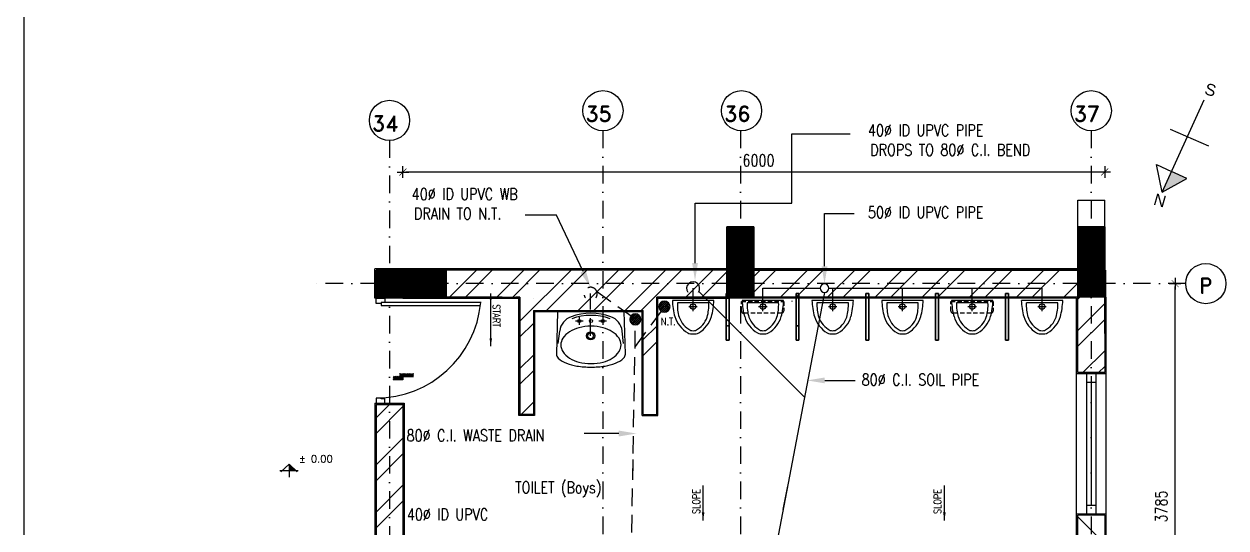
# Model space of a CAD drawing. Extents: x -437689 to -407696, y -55787 to -37037.
# Drawn here: x -437689 to -432551, y -48569 to -46412 of the extents above; entities that cross this region are included whole.
import ezdxf
from ezdxf.enums import TextEntityAlignment as Align

# ---------------------------------------------------------------- set-up
doc = ezdxf.new("R2010")
doc.units = 0
doc.header["$LTSCALE"] = 150
doc.header["$MEASUREMENT"] = 0
for name, pattern in [('DASHDOT', [1, 0.5, -0.25, 0, -0.25]), ('DASHED', [0.75, 0.5, -0.25]), ('HIDDEN', [9.525, 6.35, -3.175]), ('HIDDEN2', [0.1875, 0.125, -0.0625])]:
    doc.linetypes.add(name, pattern=pattern)
doc.layers.get('0').update_dxf_attribs({"linetype": 'CONTINUOUS'})
doc.layers.get('DEFPOINTS').update_dxf_attribs({"linetype": 'CONTINUOUS'})
for name, color, linetype in [('2MM', 1, 'CONTINUOUS'), ('3MM', 3, 'CONTINUOUS'), ('5MM', 6, 'CONTINUOUS'), ('COL', 2, 'CONTINUOUS'), ('DIM', 6, 'CONTINUOUS'), ('DOOR', 31, 'CONTINUOUS'), ('DR', 6, 'CONTINUOUS'), ('DROP', 64, 'CONTINUOUS'), ('GRID', 252, 'DASHDOT'), ('HID', 4, 'HIDDEN'), ('SANITARY', 1, 'CONTINUOUS'), ('STR-QUOTA', 1, 'CONTINUOUS'), ('T-WALL', 7, 'CONTINUOUS'), ('TEXT', 7, 'CONTINUOUS'), ('TXT', 7, 'CONTINUOUS'), ('VENT', 8, 'HIDDEN'), ('WALL', 7, 'CONTINUOUS'), ('WASTE', 3, 'DASHED'), ('WIN-1', 56, 'CONTINUOUS')]:
    doc.layers.add(name, color=color, linetype=linetype)
doc.styles.add('ARIAL', font='ARIAL.TTF')
doc.styles.add('RD', font='ROMAND.shx', dxfattribs={"width": 0.8})
doc.styles.add('ROMAND', font='ROMAND', dxfattribs={"height": 300})
doc.styles.add('T', font='romans.shx', dxfattribs={"height": 450})
doc.styles.add('TESTI', font='ROMAND.SHX')

# ---------------------------------------------------------------- blocks, each defined once
blk = doc.blocks.new('*X0')
at = {"color": 0}
for p, q in [((12734.9, 9916.2), (12714.5, 9936.6)), ((12743.8, 9916.2), (12718.8, 9941.2)), ((12752.6, 9916.2), (12727.6, 9941.2)), ((12761.4, 9916.2), (12736.4, 9941.2)), ((12770.3, 9916.2), (12745.3, 9941.2)), ((12779.1, 9916.2), (12754.1, 9941.2)), ((12788, 9916.2), (12763, 9941.2)), ((12796.8, 9916.2), (12771.8, 9941.2)), ((12805.6, 9916.2), (12780.6, 9941.2)), ((12813.4, 9935), (12788.4, 9960)), ((12813.4, 9926.1), (12788.4, 9951.1)), ((12813.4, 9917.3), (12788.4, 9942.3)), ((12820.5, 9936.7), (12795.5, 9961.7)), ((12829.3, 9936.7), (12804.3, 9961.7)), ((12838.2, 9936.7), (12813.2, 9961.7)), ((12847, 9936.7), (12822, 9961.7)), ((12855.8, 9936.7), (12830.8, 9961.7)), ((12859.3, 9942.1), (12839.7, 9961.7)), ((12859.3, 9951), (12848.5, 9961.7)), ((12859.3, 9959.8), (12857.4, 9961.7)), ((12726.1, 9916.2), (12714.5, 9927.8)), ((12717.3, 9916.2), (12714.5, 9918.9))]:
    blk.add_line(p, q, dxfattribs=at)

msp = doc.modelspace()

# ---------------------------------------------------------------- linework, layer by layer
at = {"color": 0}
for p, q in [((-434975.1, -47621.2), (-434951.3, -47645)), ((-434975.1, -47621.2), (-434951.3, -47645)), ((-434975, -47618.8), (-434953.8, -47597.6)), ((-434975, -47618.8), (-434953.8, -47597.6)), ((-434974.4, -47627), (-434945.6, -47598.2)), ((-434974.4, -47627), (-434945.6, -47598.2)), ((-434973.8, -47613.6), (-434943.7, -47643.7)), ((-434973.8, -47613.6), (-434943.7, -47643.7)), ((-434971.8, -47633.3), (-434939.3, -47600.8)), ((-434971.8, -47633.3), (-434939.3, -47600.8)), ((-434970.9, -47607.7), (-434937.8, -47640.8)), ((-434970.9, -47607.7), (-434937.8, -47640.8)), ((-434967.9, -47638.3), (-434934.4, -47604.7)), ((-434967.9, -47638.3), (-434934.4, -47604.7)), ((-434966.7, -47603.1), (-434933.2, -47636.6)), ((-434966.7, -47603.1), (-434933.2, -47636.6)), ((-434962.9, -47642), (-434930.6, -47609.7)), ((-434962.9, -47642), (-434930.6, -47609.7)), ((-434961.3, -47599.7), (-434929.8, -47631.2)), ((-434961.3, -47599.7), (-434929.8, -47631.2)), ((-434956.5, -47644.5), (-434928.2, -47616.2)), ((-434956.5, -47644.5), (-434928.2, -47616.2)), ((-434954.4, -47597.7), (-434927.8, -47624.3)), ((-434954.4, -47597.7), (-434927.8, -47624.3)), ((-434947.9, -47644.8), (-434927.8, -47624.7)), ((-434947.9, -47644.8), (-434927.8, -47624.7)), ((-434944.8, -47598.4), (-434928.5, -47614.7)), ((-434944.8, -47598.4), (-434928.5, -47614.7)), ((-435099.7, -47675.7), (-435075.9, -47699.5)), ((-435099.6, -47673.3), (-435078.5, -47652.2)), ((-435099, -47681.6), (-435070.2, -47652.8)), ((-435098.5, -47668.1), (-435068.3, -47698.3)), ((-435096.4, -47687.8), (-435063.9, -47655.3)), ((-435095.5, -47662.3), (-435062.4, -47695.3)), ((-435092.6, -47692.8), (-435059, -47659.2)), ((-435091.3, -47657.6), (-435057.8, -47691.1)), ((-435087.5, -47696.6), (-435055.2, -47664.3)), ((-435085.9, -47654.2), (-435054.4, -47685.7)), ((-435081.1, -47699), (-435052.8, -47670.7)), ((-435079, -47652.2), (-435052.4, -47678.8)), ((-435072.5, -47699.3), (-435052.5, -47679.2)), ((-435069.4, -47653), (-435053.1, -47669.3)), ((-434971.8, -47633.3), (-434963.4, -47641.7)), ((-434971.8, -47633.3), (-434963.4, -47641.7)), ((-435096.4, -47687.8), (-435088, -47696.3))]:
    msp.add_line(p, q, dxfattribs=at)
at = {"color": 8}
for p, q in [((-434740.3, -47595.1), (-434917.4, -47595.1)), ((-434761.7, -47605.1), (-434896, -47605.1)), ((-434847.3, -47620.8), (-434810.9, -47620.8)), ((-434830.1, -47598.7), (-434830.1, -47640.2)), ((-434442, -47595.1), (-434619.1, -47595.1)), ((-434463.4, -47605.1), (-434597.7, -47605.1)), ((-434549, -47620.8), (-434512.6, -47620.8)), ((-434531.8, -47598.7), (-434531.8, -47640.2)), ((-434143.6, -47595.1), (-434320.7, -47595.1)), ((-434165, -47605.1), (-434299.3, -47605.1)), ((-434250.7, -47620.8), (-434214.3, -47620.8)), ((-434233.4, -47598.7), (-434233.4, -47640.2)), ((-433845.3, -47595.1), (-434022.4, -47595.1)), ((-433866.7, -47605.1), (-434001, -47605.1)), ((-433952.3, -47620.8), (-433915.9, -47620.8)), ((-433935.1, -47598.7), (-433935.1, -47640.2)), ((-433547, -47595.1), (-433724.1, -47595.1)), ((-433568.4, -47605.1), (-433702.7, -47605.1)), ((-433654, -47620.8), (-433617.6, -47620.8)), ((-433636.8, -47598.7), (-433636.8, -47640.2)), ((-433248.6, -47595.1), (-433425.7, -47595.1)), ((-433270, -47605.1), (-433404.3, -47605.1)), ((-433355.7, -47620.8), (-433319.3, -47620.8)), ((-433338.4, -47598.7), (-433338.4, -47640.2)), ((-435408, -47642.6), (-435413, -47824.1)), ((-435123, -47642.6), (-435408, -47642.6)), ((-435315.5, -47665.9), (-435315.5, -47699.3)), ((-435215.5, -47665.9), (-435215.5, -47699.3)), ((-435118, -47824.1), (-435123, -47642.6)), ((-435405.3, -47779.6), (-435398.9, -47725.6)), ((-435332.2, -47682.6), (-435298.9, -47682.6)), ((-435232.2, -47682.6), (-435198.9, -47682.6)), ((-435125.8, -47779.6), (-435132.2, -47725.6))]:
    msp.add_line(p, q, dxfattribs=at)
at = {"color": 8, "linetype": 'HIDDEN2'}
for p, q in [((-434622.2, -47639.4), (-434622.2, -47598.7)), ((-434622.2, -47598.7), (-434441.3, -47598.7)), ((-434441.3, -47598.7), (-434441.3, -47639.4)), ((-433727.1, -47639.4), (-433727.1, -47598.7)), ((-433727.1, -47598.7), (-433546.2, -47598.7)), ((-433546.2, -47598.7), (-433546.2, -47639.4)), ((-434451.4, -47649.5), (-434612.1, -47649.5)), ((-433556.3, -47649.5), (-433717, -47649.5))]:
    msp.add_line(p, q, dxfattribs=at)
at = {"color": 8}
for centre, radius in [((-434828.9, -47621), 11.5), ((-434530.5, -47621), 11.5), ((-434232.2, -47621), 11.5), ((-433933.9, -47621), 11.5), ((-433635.5, -47621), 11.5), ((-433337.2, -47621), 11.5), ((-435315.5, -47682.6), 6.77), ((-435265.5, -47682.6), 6.77), ((-435215.5, -47682.6), 6.77), ((-435267.1, -47746.3), 17.5), ((-435267.1, -47746.3), 12.3)]:
    msp.add_circle(centre, radius, dxfattribs=at)
for centre, radius, start, end in [((-434267.1, -47542), 18.5, 90, 270), ((-434267.1, -47542), 18.5, 270, 90), ((-434951.4, -47621.3), 23.8, 90, 270), ((-434951.4, -47621.3), 23.8, 90, 270), ((-434951.4, -47621.3), 23.8, 270, 90), ((-434951.4, -47621.3), 23.8, 270, 90), ((-435076, -47675.8), 23.8, 90, 270), ((-435076, -47675.8), 23.8, 270, 90)]:
    msp.add_arc(centre, radius, start, end)
for centre, radius, start, end in [((-434593.7, -47582.2), 324, 182.29, 194.6621), ((-434707.9, -47614.2), 188.3, 177.2241, 196.0171), ((-434949.8, -47614.2), 188.3, 343.9829, 2.7759), ((-435064, -47582.2), 324, 345.3379, 357.71), ((-434295.4, -47582.2), 324, 182.29, 194.6621), ((-434409.6, -47614.2), 188.3, 177.2241, 196.0171), ((-434651.4, -47614.2), 188.3, 343.9829, 2.7759), ((-434765.7, -47582.2), 324, 345.3379, 357.71), ((-433997, -47582.2), 324, 182.29, 194.6621), ((-434111.3, -47614.2), 188.3, 177.2241, 196.0171), ((-434353.1, -47614.2), 188.3, 343.9829, 2.7759), ((-434467.3, -47582.2), 324, 345.3379, 357.71), ((-433698.7, -47582.2), 324, 182.29, 194.6621), ((-433812.9, -47614.2), 188.3, 177.2241, 196.0171), ((-434054.8, -47614.2), 188.3, 343.9829, 2.7759), ((-434169, -47582.2), 324, 345.3379, 357.71), ((-433400.4, -47582.2), 324, 182.29, 194.6621), ((-433514.6, -47614.2), 188.3, 177.2241, 196.0171), ((-433756.4, -47614.2), 188.3, 343.9829, 2.7759), ((-433870.7, -47582.2), 324, 345.3379, 357.71), ((-433102, -47582.2), 324, 182.29, 194.6621), ((-433216.3, -47614.2), 188.3, 177.2241, 196.0171), ((-433458.1, -47614.2), 188.3, 343.9829, 2.7759), ((-433572.3, -47582.2), 324, 345.3379, 357.71), ((-435325.4, -47734.2), 74, 109.7205, 173.2872), ((-435265.5, -47901.2), 251.4, 70.2795, 109.7205), ((-435265.5, -47901.2), 242.5, 70.2795, 109.7205), ((-435205.7, -47734.2), 74, 6.7128, 70.2795), ((-434795.9, -47632.8), 115, 195.8507, 240.7224), ((-434795.1, -47635), 98.4, 198.4711, 243.4319), ((-434862.1, -47635), 98.4, 296.5681, 341.5289), ((-434861.2, -47632.8), 115, 299.2776, 344.1493), ((-434497.6, -47632.8), 115, 195.8507, 240.7224), ((-434496.7, -47635), 98.4, 198.4711, 243.4319), ((-434563.8, -47635), 98.4, 296.5681, 341.5289), ((-434562.9, -47632.8), 115, 299.2776, 344.1493), ((-434199.2, -47632.8), 115, 195.8507, 240.7224), ((-434198.4, -47635), 98.4, 198.4711, 243.4319), ((-434265.4, -47635), 98.4, 296.5681, 341.5289), ((-434264.6, -47632.8), 115, 299.2776, 344.1493), ((-433900.9, -47632.8), 115, 195.8507, 240.7224), ((-433900.1, -47635), 98.4, 198.4711, 243.4319), ((-433967.1, -47635), 98.4, 296.5681, 341.5289), ((-433966.2, -47632.8), 115, 299.2776, 344.1493), ((-433602.6, -47632.8), 115, 195.8507, 240.7224), ((-433601.7, -47635), 98.4, 198.4711, 243.4319), ((-433668.8, -47635), 98.4, 296.5681, 341.5289), ((-433667.9, -47632.8), 115, 299.2776, 344.1493), ((-433304.2, -47632.8), 115, 195.8507, 240.7224), ((-433303.4, -47635), 98.4, 198.4711, 243.4319), ((-433370.4, -47635), 98.4, 296.5681, 341.5289), ((-433369.6, -47632.8), 115, 299.2776, 344.1493), ((-435306.1, -47809.8), 95.7, 121.8551, 146.3116), ((-435281.6, -47849.2), 142.1, 104.4333, 121.8551), ((-435265.5, -47911.6), 206.5, 90, 104.4333), ((-435265.5, -47911.6), 206.5, 75.5667, 90), ((-435249.5, -47849.2), 142.1, 58.1449, 75.5667), ((-435225, -47809.8), 95.7, 33.6884, 58.1449), ((-434831.3, -47695.3), 43.2, 241.1669, 273.7628), ((-434825.3, -47672.4), 52.4, 254.7817, 266.4121), ((-434831.9, -47672.4), 52.4, 273.5879, 285.2183), ((-434825.8, -47695.3), 43.2, 266.2372, 298.8331), ((-434533, -47695.3), 43.2, 241.1669, 273.7628), ((-434527, -47672.4), 52.4, 254.7817, 266.4121), ((-434527.5, -47695.3), 43.2, 266.2372, 298.8331), ((-434533.5, -47672.4), 52.4, 273.5879, 285.2183), ((-434234.7, -47695.3), 43.2, 241.1669, 273.7628), ((-434228.6, -47672.4), 52.4, 254.7817, 266.4121), ((-434229.1, -47695.3), 43.2, 266.2372, 298.8331), ((-434235.2, -47672.4), 52.4, 273.5879, 285.2183), ((-433936.3, -47695.3), 43.2, 241.1669, 273.7628), ((-433930.3, -47672.4), 52.4, 254.7817, 266.4121), ((-433936.9, -47672.4), 52.4, 273.5879, 285.2183), ((-433930.8, -47695.3), 43.2, 266.2372, 298.8331), ((-433638, -47695.3), 43.2, 241.1669, 273.7628), ((-433632, -47672.4), 52.4, 254.7817, 266.4121), ((-433632.5, -47695.3), 43.2, 266.2372, 298.8331), ((-433638.5, -47672.4), 52.4, 273.5879, 285.2183), ((-433339.7, -47695.3), 43.2, 241.1669, 273.7628), ((-433333.6, -47672.4), 52.4, 254.7817, 266.4121), ((-433334.1, -47695.3), 43.2, 266.2372, 298.8331), ((-433340.2, -47672.4), 52.4, 273.5879, 285.2183), ((-435343.2, -47785.1), 51.1, 146.3116, 180), ((-435187.9, -47785.1), 51.1, 0, 33.6884), ((-435388.9, -47824.1), 24.1, 176.8439, 180), ((-435388.9, -47824.1), 24.1, 180, 227.4898), ((-435343.2, -47785.1), 51.1, 180, 213.6884), ((-435306.1, -47760.4), 95.7, 213.6884, 238.1449), ((-435225, -47760.4), 95.7, 301.8551, 326.3116), ((-435187.9, -47785.1), 51.1, 326.3116, 360), ((-435142.2, -47824.1), 24.1, 312.5102, 360), ((-435142.2, -47824.1), 24.1, 0, 3.1561), ((-435330.7, -47760.6), 110.3, 227.4898, 249.2086), ((-435291.5, -47657.3), 220.8, 249.2086, 261.0621), ((-435281.6, -47721), 142.1, 238.1449, 255.5667), ((-435265.5, -47492.4), 387.7, 261.0621, 270), ((-435265.5, -47658.6), 206.5, 255.5667, 270), ((-435265.5, -47658.6), 206.5, 270, 284.4333), ((-435265.5, -47492.4), 387.7, 270, 278.9379), ((-435249.5, -47721), 142.1, 284.4333, 301.8551), ((-435239.6, -47657.3), 220.8, 278.9379, 290.7914), ((-435200.4, -47760.6), 110.3, 290.7914, 312.5102)]:
    msp.add_arc(centre, radius, start, end, dxfattribs=at)
at = {"color": 8, "linetype": 'HIDDEN2'}
for centre, start, end in [((-434612.1, -47639.4), 180, 270), ((-434451.4, -47639.4), 270, 360), ((-433717, -47639.4), 180, 270), ((-433556.3, -47639.4), 270, 360)]:
    msp.add_arc(centre, 10.1, start, end, dxfattribs=at)
at = {"layer": '2MM'}
for p, q in [((-436094.3, -47045.1), (-436044.3, -47045.1)), ((-436069.3, -47070.1), (-436069.3, -47020.1)), ((-433044.3, -47045.1), (-433094.3, -47045.1)), ((-433069.3, -47020.1), (-433069.3, -47070.1)), ((-432793.3, -47522.8), (-432743.3, -47522.8)), ((-432768.3, -47497.8), (-432768.3, -47547.8))]:
    msp.add_line(p, q, dxfattribs=at)
at = {"layer": '3MM', "color": 7}
for p, q in [((-436556.2, -48294.9), (-436591.5, -48328.1)), ((-436556.2, -48294.9), (-436520.9, -48328.1)), ((-436556.2, -48294.9), (-436556.2, -48351.2)), ((-436595.3, -48322.5), (-436517, -48322.5))]:
    msp.add_line(p, q, dxfattribs=at)
msp.add_solid([(-436556.2, -48294.9), (-436556.2, -48322.5), (-436526.7, -48322.5)], dxfattribs=at)
at = {"layer": '5MM'}
msp.add_lwpolyline([(-436024.9, -47922.2), (-436069.3, -47922.2), (-436069.3, -47934.5), (-436111.8, -47934.5)], dxfattribs=at)
at = {"layer": 'COL', "color": 7}
for p, q in [((-432824.1, -47131.8), (-432644.6, -46736.1)), ((-432789.2, -46861.1), (-432626, -46932.4)), ((-432824.1, -47131.8), (-432848.6, -47013.3)), ((-432848.6, -47013.3), (-432783.7, -47042.7)), ((-432718.8, -47072.2), (-432783.7, -47042.7)), ((-432824.1, -47131.8), (-432718.8, -47072.2))]:
    msp.add_line(p, q, dxfattribs=at)
at = {"layer": 'COL'}
for p, q in [((-434569.3, -47280.1), (-434684.3, -47280.1)), ((-434569.3, -47280.1), (-434684.3, -47280.1)), ((-433069.3, -47280.1), (-433184.3, -47280.1)), ((-433069.3, -47280.1), (-433184.3, -47280.1)), ((-435884.3, -47465.1), (-435884.3, -47580.1)), ((-435884.3, -47465.1), (-435884.3, -47580.1))]:
    msp.add_line(p, q, dxfattribs=at)
at = {"layer": 'COL', "const_width": 115}
for points in [[(-434626.8, -47280.1), (-434626.8, -47580.1)], [(-433126.8, -47280.1), (-433126.8, -47580.1)], [(-435884.3, -47522.6), (-436184.3, -47522.6)]]:
    msp.add_lwpolyline(points, dxfattribs=at)
at = {"layer": 'COL'}
for points in [[(-434569.3, -47280.1), (-434569.3, -47580.1), (-434569.3, -47580.1), (-434684.3, -47580.1), (-434684.3, -47280.1)], [(-433069.3, -47280.1), (-433069.3, -47580.1), (-433069.3, -47580.1), (-433184.3, -47580.1), (-433184.3, -47280.1)], [(-435884.3, -47465.1), (-436184.3, -47465.1), (-436184.3, -47465.1), (-436184.3, -47580.1), (-435884.3, -47580.1)]]:
    msp.add_lwpolyline(points, close=True, dxfattribs=at)
at = {"layer": 'COL', "color": 7}
for points in [[(-432718.8, -47072.2), (-432824.1, -47131.8), (-432824.1, -47131.8), (-432783.7, -47042.7)], [(-432824.1, -47131.8), (-432783.7, -47042.7), (-432755.3, -47092.8), (-432771.5, -47102)], [(-432771.5, -47102), (-432718.8, -47072.2), (-432783.7, -47042.7), (-432751.3, -47057.4)], [(-432755.3, -47092.8), (-432771.5, -47102), (-432771.5, -47102), (-432718.8, -47072.2)]]:
    msp.add_solid(points, dxfattribs=at)
at = {"layer": 'DEFPOINTS', "color": 8}
for p, q in [((-435408, -47642.6), (-435413, -47824.1)), ((-435123, -47642.6), (-435408, -47642.6)), ((-435118, -47824.1), (-435123, -47642.6))]:
    msp.add_line(p, q, dxfattribs=at)
for centre, radius, start, end in [((-435388.9, -47824.1), 24.1, 180, 227.4898), ((-435142.2, -47824.1), 24.1, 312.5102, 360), ((-435142.2, -47824.1), 24.1, 0, 3.1561), ((-435330.7, -47760.6), 110.3, 227.4898, 249.2086), ((-435291.5, -47657.3), 220.8, 249.2086, 261.0621), ((-435265.5, -47492.4), 387.7, 261.0621, 270), ((-435265.5, -47492.4), 387.7, 270, 278.9379), ((-435239.6, -47657.3), 220.8, 278.9379, 290.7914), ((-435200.4, -47760.6), 110.3, 290.7914, 312.5102)]:
    msp.add_arc(centre, radius, start, end, dxfattribs=at)
at = {"layer": 'DIM', "color": 1}
msp.add_line((-435693.8, -47790.3), (-435693.8, -47565.7), dxfattribs=at)
at = {"layer": 'DIM', "color": 1, "ltscale": 900}
msp.add_line((-432768.3, -49402.8), (-432768.3, -47535.3), dxfattribs=at)
at = {"layer": 'DIM', "color": 7, "const_width": 2.5}
for points in [[(-436054.3, -47030.1), (-436084.3, -47060.1)], [(-433084.3, -47060.1), (-433054.3, -47030.1)], [(-432753.3, -47537.8), (-432783.3, -47507.8)]]:
    msp.add_lwpolyline(points, dxfattribs=at)
at = {"layer": 'DIM', "color": 1}
for start, end in [(0, 180), (180, 360)]:
    msp.add_arc((-435693.8, -47585.1), 3.75, start, end, dxfattribs=at)
at = {"layer": 'DOOR', "color": 8}
for p, q in [((-436184.3, -47585.1), (-436146.8, -47585.1)), ((-436184.3, -47607.6), (-436184.3, -47585.1)), ((-436161.8, -47607.6), (-436184.3, -47607.6)), ((-436161.8, -47603.9), (-436161.8, -47607.6)), ((-436146.8, -47603.9), (-436161.8, -47603.9)), ((-436161.8, -47603.9), (-436161.8, -47617)), ((-435735.3, -47603.9), (-436161.8, -47603.9)), ((-436161.8, -47617), (-435738.8, -47617)), ((-436146.8, -47585.1), (-436146.8, -47603.9)), ((-436161.8, -48012.6), (-436184.3, -48012.6)), ((-436184.3, -48012.6), (-436184.3, -48035.1)), ((-436184.3, -48035.1), (-436146.8, -48035.1)), ((-436161.8, -48016.4), (-436161.8, -48012.6)), ((-436146.8, -48016.4), (-436161.8, -48016.4)), ((-436146.8, -48035.1), (-436146.8, -48016.4))]:
    msp.add_line(p, q, dxfattribs=at)
msp.add_arc((-436184.7, -47563), 449.6, 270.0549, 354.7841, dxfattribs=at)
at = {"layer": 'DR', "linetype": 'CONTINUOUS', "ltscale": 900}
for p, q in [((-434828.9, -47621), (-434828.9, -47542.8)), ((-434352.6, -48008.3), (-434804.3, -47556.5)), ((-434266.9, -47560.5), (-434633.5, -49476.6)), ((-434530.5, -47542.8), (-434282.5, -47542.8)), ((-434530.5, -47621), (-434530.5, -47542.8)), ((-434251.6, -47542.8), (-433337.2, -47542.8)), ((-434232.2, -47621), (-434232.2, -47542.8)), ((-433933.9, -47621), (-433933.9, -47542.8)), ((-433635.5, -47621), (-433635.5, -47542.8)), ((-433337.2, -47621), (-433337.2, -47542.8)), ((-434588.5, -47773.2), (-434516.3, -47845.1)), ((-434425, -48389.2), (-434444.6, -48489.2))]:
    msp.add_line(p, q, dxfattribs=at)
for points in [[(-434820.6, -47434.6), (-434820.6, -47178.3), (-434406.2, -47178.3), (-434406.2, -46881.1), (-434157.5, -46881.1)], [(-435299.2, -47470.6), (-435413, -47230.2), (-435547, -47230.2)], [(-434267.1, -47448.4), (-434267.1, -47222.4), (-434140.3, -47222.4)], [(-434266.3, -47937), (-434136.1, -47937)], [(-435146.5, -48164.4), (-435294.9, -48164.4)]]:
    msp.add_lwpolyline(points, dxfattribs=at)
msp.add_arc((-434828.9, -47542.8), 28.1, 323.1301, 216.8699, dxfattribs=at)
for points in [[(-435287.9, -47465.2), (-435267.1, -47538.4), (-435310.5, -47475.9)], [(-434808.1, -47434.6), (-434820.6, -47509.6), (-434833.1, -47434.6)], [(-434254.6, -47448.4), (-434267.1, -47523.4), (-434279.6, -47448.4)], [(-434266.3, -47949.5), (-434341.3, -47937), (-434266.3, -47924.5)], [(-435146.5, -48151.9), (-435071.5, -48164.4), (-435146.5, -48176.9)]]:
    msp.add_solid(points, dxfattribs=at)
at = {"layer": 'GRID'}
for p, q in [((-436126.8, -46910.1), (-436126.8, -52414.4)), ((-435214.3, -46868.7), (-435214.3, -52414.4)), ((-434626.8, -46868.7), (-434626.8, -52414.4)), ((-433126.8, -46868.7), (-433126.8, -52414.4)), ((-432723, -47522.8), (-436475.3, -47522.8))]:
    msp.add_line(p, q, dxfattribs=at)
at = {"layer": 'SANITARY'}
for p, q in [((-434687.2, -47765.1), (-434687.2, -47565.1)), ((-434687.2, -47565.1), (-434674.7, -47565.1)), ((-434674.7, -47565.1), (-434687.2, -47565.1)), ((-434687.2, -47565.1), (-434687.2, -47765.1)), ((-434674.7, -47565.1), (-434687.2, -47565.1)), ((-434687.2, -47565.1), (-434687.2, -47765.1)), ((-434674.7, -47565.1), (-434674.7, -47765.1)), ((-434674.7, -47765.1), (-434674.7, -47565.1)), ((-434674.7, -47765.1), (-434674.7, -47565.1)), ((-434376.3, -47565.1), (-434388.8, -47565.1)), ((-434388.8, -47565.1), (-434388.8, -47765.1)), ((-434388.8, -47765.1), (-434388.8, -47565.1)), ((-434388.8, -47565.1), (-434376.3, -47565.1)), ((-434376.3, -47765.1), (-434376.3, -47565.1)), ((-434376.3, -47565.1), (-434376.3, -47765.1)), ((-434078, -47565.1), (-434090.5, -47565.1)), ((-434090.5, -47565.1), (-434090.5, -47765.1)), ((-434090.5, -47765.1), (-434090.5, -47565.1)), ((-434090.5, -47565.1), (-434078, -47565.1)), ((-434078, -47765.1), (-434078, -47565.1)), ((-434078, -47565.1), (-434078, -47765.1)), ((-433779.7, -47565.1), (-433792.2, -47565.1)), ((-433792.2, -47565.1), (-433792.2, -47765.1)), ((-433792.2, -47765.1), (-433792.2, -47565.1)), ((-433792.2, -47565.1), (-433779.7, -47565.1)), ((-433779.7, -47765.1), (-433779.7, -47565.1)), ((-433779.7, -47565.1), (-433779.7, -47765.1)), ((-433481.3, -47565.1), (-433493.8, -47565.1)), ((-433493.8, -47565.1), (-433493.8, -47765.1)), ((-433493.8, -47765.1), (-433493.8, -47565.1)), ((-433493.8, -47565.1), (-433481.3, -47565.1)), ((-433481.3, -47765.1), (-433481.3, -47565.1)), ((-433481.3, -47565.1), (-433481.3, -47765.1)), ((-434674.7, -47765.1), (-434687.2, -47765.1)), ((-434687.2, -47765.1), (-434674.7, -47765.1)), ((-434687.2, -47765.1), (-434674.7, -47765.1)), ((-434388.8, -47765.1), (-434376.3, -47765.1)), ((-434376.3, -47765.1), (-434388.8, -47765.1)), ((-434090.5, -47765.1), (-434078, -47765.1)), ((-434078, -47765.1), (-434090.5, -47765.1)), ((-433792.2, -47765.1), (-433779.7, -47765.1)), ((-433779.7, -47765.1), (-433792.2, -47765.1)), ((-433493.8, -47765.1), (-433481.3, -47765.1)), ((-433481.3, -47765.1), (-433493.8, -47765.1))]:
    msp.add_line(p, q, dxfattribs=at)
at = {"layer": 'STR-QUOTA', "color": 1, "ltscale": 900}
msp.add_line((-433081.8, -47045.1), (-436056.8, -47045.1), dxfattribs=at)
at = {"layer": 'T-WALL', "linetype": 'CONTINUOUS', "ltscale": 900}
for p, q in [((-433184.3, -47280.1), (-433184.3, -47165.1)), ((-433184.3, -47165.1), (-433069.3, -47165.1)), ((-433069.3, -47280.1), (-433069.3, -47165.1)), ((-433184.3, -47280.1), (-433069.3, -47280.1))]:
    msp.add_line(p, q, dxfattribs=at)
at = {"layer": 'TEXT', "linetype": 'CONTINUOUS'}
for centre in [(-435214.3, -46782.7), (-434621.8, -46782.7), (-433126.8, -46782.7), (-436126.8, -46824.1), (-432637, -47522.8)]:
    msp.add_circle(centre, 86, dxfattribs=at)
at = {"layer": 'VENT'}
for p, q in [((-433146.8, -47945.1), (-433106.8, -47945.1)), ((-433126.8, -47945.1), (-433126.8, -48471.4))]:
    msp.add_line(p, q, dxfattribs=at)
at = {"layer": 'WALL', "color": 7, "linetype": 'CONTINUOUS', "ltscale": 900}
msp.add_line((-437689.1, -55786.7), (-437689.1, -37036.7), dxfattribs=at)
at = {"layer": 'WALL', "color": 9}
for p, q in [((-433069.3, -47460.1), (-436189.3, -47460.1)), ((-435574.3, -47585.1), (-436189.3, -47585.1)), ((-434979.3, -48087.3), (-434979.3, -47585.1)), ((-433189.3, -47585.1), (-434979.3, -47585.1)), ((-433189.3, -48620.1), (-433189.3, -47585.1)), ((-435046.8, -48087.3), (-435046.8, -47642.6)), ((-433064.3, -47908.9), (-433064.3, -50983.9))]:
    msp.add_line(p, q, dxfattribs=at)
at = {"layer": 'WALL', "color": 9, "linetype": 'CONTINUOUS', "ltscale": 900}
for p, q in [((-436189.3, -47585.1), (-436189.3, -47460.1)), ((-436189.3, -48035.1), (-436064.3, -48035.1)), ((-436189.3, -48040.1), (-436189.3, -49477.6)), ((-436064.3, -48035.1), (-436064.3, -48960.1)), ((-433064.3, -48508.9), (-433189.3, -48508.9))]:
    msp.add_line(p, q, dxfattribs=at)
at = {"layer": 'WALL', "linetype": 'CONTINUOUS'}
for p, q in [((-436074.3, -47460.1), (-436189.2, -47460.1)), ((-436184.3, -47465.1), (-436184.3, -47580.5)), ((-436074.3, -47465.1), (-436184.3, -47465.1)), ((-434684.3, -47465.1), (-436069.3, -47465.1)), ((-434569.3, -47465.1), (-433184.3, -47465.1)), ((-436069.3, -47580.1), (-435569.3, -47580.1)), ((-435569.3, -48082.3), (-435569.3, -47580.1)), ((-434984.3, -47580.1), (-434684.3, -47580.1)), ((-434979.3, -47585.1), (-434679.3, -47585.1)), ((-433069.3, -47580.1), (-433069.3, -47903.9)), ((-435511.6, -47637.6), (-435511.8, -48082.3)), ((-435511.6, -47637.6), (-435041.8, -47637.6)), ((-433069.3, -47903.9), (-433184.3, -47903.9)), ((-435511.8, -48082.3), (-435569.3, -48082.3)), ((-433146.8, -48471.4), (-433106.8, -48471.4))]:
    msp.add_line(p, q, dxfattribs=at)
at = {"layer": 'WALL', "linetype": 'CONTINUOUS', "ltscale": 900}
for p, q in [((-436184.3, -47580.1), (-436184.3, -47465.1)), ((-436189.3, -48035.1), (-436189.3, -48170)), ((-436184.3, -48040.1), (-436184.3, -49472.6)), ((-436184.3, -48040.1), (-436069.3, -48040.1)), ((-436069.3, -48035.1), (-436069.3, -49022.8)), ((-436069.3, -48040.1), (-436069.3, -48170)), ((-433069.3, -48513.9), (-433184.3, -48513.9))]:
    msp.add_line(p, q, dxfattribs=at)
at = {"layer": 'WALL'}
for p, q in [((-433069.3, -47465.1), (-436069.3, -47465.1)), ((-433069.3, -47736.4), (-433069.3, -47465.1)), ((-433064.3, -47736.4), (-433064.3, -47465.1)), ((-435644.8, -47580.1), (-436184.3, -47580.1)), ((-435644.8, -47580.1), (-436184.3, -47580.1)), ((-435569.3, -47580.1), (-435587.3, -47580.1)), ((-435569.3, -47580.1), (-435569.3, -48082.3)), ((-435511.6, -47585.1), (-435511.6, -47585.1)), ((-434984.3, -48082.3), (-434984.3, -47580.1)), ((-433184.3, -47580.1), (-434984.3, -47580.1)), ((-433184.3, -47903.9), (-433184.3, -47580.1)), ((-435041.8, -48082.3), (-435041.8, -47637.6)), ((-435569.3, -48082.3), (-435511.8, -48082.3)), ((-435046.8, -48087.3), (-434979.3, -48087.3)), ((-435041.8, -48082.3), (-434984.3, -48082.3)), ((-433184.3, -48625.1), (-433184.3, -48513.9)), ((-433069.3, -48513.9), (-433069.3, -50983.9))]:
    msp.add_line(p, q, dxfattribs=at)
at = {"layer": 'WALL', "color": 9, "linetype": 'DASHDOT', "ltscale": 900}
for p, q in [((-435869.6, -47580.1), (-435754.6, -47465.1)), ((-435802.2, -47580.1), (-435687.2, -47465.1)), ((-435667.5, -47580.1), (-435552.5, -47465.1)), ((-435600.2, -47580.1), (-435485.2, -47465.1)), ((-435569.3, -47683.9), (-435350.5, -47465.1)), ((-435455.6, -47637.6), (-435283.1, -47465.1)), ((-435320.9, -47637.6), (-435148.4, -47465.1)), ((-435253.6, -47637.6), (-435081.1, -47465.1)), ((-435118.9, -47637.6), (-434946.4, -47465.1)), ((-435051.5, -47637.6), (-434879, -47465.1)), ((-434856.6, -47577.4), (-434744.3, -47465.1)), ((-434789.3, -47577.5), (-434677, -47465.1)), ((-434654.8, -47577.7), (-434542.3, -47465.1)), ((-434587.6, -47577.8), (-434474.9, -47465.1)), ((-434453.1, -47578), (-434340.2, -47465.1)), ((-434385.9, -47578.1), (-434272.9, -47465.1)), ((-434251.4, -47578.4), (-434138.1, -47465.1)), ((-434184.2, -47578.5), (-434070.8, -47465.1)), ((-434049.7, -47578.7), (-433936.1, -47465.1)), ((-433982.4, -47578.8), (-433868.7, -47465.1)), ((-433847.9, -47579), (-433734, -47465.1)), ((-433780.7, -47579.1), (-433666.7, -47465.1)), ((-433646.2, -47579.4), (-433532, -47465.1)), ((-433579, -47579.5), (-433464.6, -47465.1)), ((-433444.5, -47579.7), (-433329.9, -47465.1)), ((-433377.3, -47579.8), (-433262.6, -47465.1)), ((-433242.8, -47580), (-433127.9, -47465.1)), ((-433184.3, -47588.9), (-433069.3, -47473.9)), ((-436069.3, -47585.1), (-435574.3, -47585.1)), ((-433184.3, -47723.6), (-433069.3, -47608.6)), ((-433184.3, -47790.9), (-433069.3, -47675.9)), ((-435569.3, -47751.2), (-435511.8, -47693.7)), ((-435041.8, -47762.6), (-434984.3, -47705.1)), ((-435041.8, -47829.9), (-434984.3, -47772.4)), ((-435569.3, -47885.9), (-435511.8, -47828.4)), ((-433162.5, -47903.9), (-433069.3, -47810.6)), ((-433095.2, -47903.9), (-433069.3, -47878)), ((-435569.3, -47953.3), (-435511.8, -47895.8)), ((-436184.3, -48096.8), (-436127.5, -48040.1)), ((-435568.5, -48087.2), (-435511.8, -48030.5)), ((-436184.3, -48164.2), (-436069.3, -48049.2)), ((-436184.3, -48298.9), (-436069.3, -48183.9)), ((-436184.3, -48366.2), (-436069.3, -48251.2)), ((-436184.3, -48500.9), (-436069.3, -48385.9)), ((-436184.3, -48568.3), (-436069.3, -48453.3)), ((-433184.3, -48521.4), (-433069.3, -48636.4))]:
    msp.add_line(p, q, dxfattribs=at)
at = {"layer": 'WALL', "color": 9, "linetype": 'CONTINUOUS'}
for p, q in [((-435574.3, -48087.3), (-435574.3, -47585.1)), ((-433064.3, -47580.1), (-433064.3, -47908.9)), ((-435506.6, -47642.5), (-435506.8, -48087.3)), ((-435506.7, -47642.6), (-435046.8, -47642.6)), ((-433064.3, -47908.9), (-433189.3, -47908.9)), ((-435506.8, -48087.3), (-435574.3, -48087.3))]:
    msp.add_line(p, q, dxfattribs=at)
at = {"layer": 'WALL', "linetype": 'DASHDOT', "ltscale": 900}
for p, q in [((-434406.8, -47596.3), (-434406.8, -47598.7)), ((-436184.3, -48860.1), (-436184.3, -48040.1)), ((-436184.3, -48040.1), (-436069.3, -48040.1)), ((-436069.3, -48040.1), (-436069.3, -48860.1))]:
    msp.add_line(p, q, dxfattribs=at)
at = {"layer": 'WALL', "color": 6}
for p, q in [((-435693.8, -47790.3), (-435693.8, -47641.3)), ((-434786.1, -48536), (-434786.1, -48387.1)), ((-433754.7, -48536), (-433754.7, -48387.1))]:
    msp.add_line(p, q, dxfattribs=at)
at = {"layer": 'WALL', "color": 2, "linetype": 'CONTINUOUS', "ltscale": 900}
for p in [(-434680.9, -47704), (-434680.9, -47704), (-434680.9, -47704), (-434382.6, -47704), (-434382.6, -47704)]:
    msp.add_point(p, dxfattribs=at)
at = {"layer": 'WALL', "color": 6}
for points in [[(-435688.2, -47756.6), (-435699.4, -47756.6), (-435693.8, -47790.3)], [(-434791.8, -48502.3), (-434780.5, -48502.3), (-434786.1, -48536)], [(-433760.3, -48502.3), (-433749.1, -48502.3), (-433754.7, -48536)]]:
    msp.add_solid(points, dxfattribs=at)
at = {"layer": 'WASTE'}
for p, q in [((-435267.1, -47746.3), (-435267.1, -47564.6)), ((-435241.9, -47555.3), (-435082.6, -47668.8)), ((-434965.4, -47640.4), (-435076.9, -47791.9)), ((-435107, -49487.5), (-435075.4, -47698.7)), ((-435086.6, -48275.7), (-435088.9, -48377.5))]:
    msp.add_line(p, q, dxfattribs=at)
msp.add_arc((-435267.1, -47566.5), 28.1, 323.1301, 216.8699, dxfattribs=at)
at = {"layer": 'WIN-1'}
for p, q in [((-433146.8, -47908.9), (-433146.8, -48508.9)), ((-433106.8, -47908.9), (-433106.8, -48508.9))]:
    msp.add_line(p, q, dxfattribs=at)

# ---------------------------------------------------------------- block references
at = {"layer": 'DROP', "xscale": 0.5999999999767169, "yscale": 0.5999999999985448, "zscale": 0.6, "rotation": 180}
msp.add_blockref('*X0', (-428396.2, -41957.5), dxfattribs=at)

# ---------------------------------------------------------------- texts
at = {"color": 7, "style": 'RD', "width": 0.8}
msp.add_text('3785', height=50, rotation=90, dxfattribs=at).set_placement((-432802.3, -48545.3))
at = {"layer": 'DIM', "color": 7, "style": 'RD'}
msp.add_text('%%P 0.00', height=31.25, dxfattribs=at).set_placement((-436369.4, -48272.5), align=Align.MIDDLE_RIGHT)
at = {"layer": 'DR', "color": 7, "linetype": 'CONTINUOUS', "style": 'RD', "width": 0.8}
msp.add_text('6000', height=50, dxfattribs=at).set_placement((-434617.9, -47020.8))
at = {"layer": 'HID', "color": 7, "style": 'ARIAL'}
for s, p in [('S', (-432646.3, -46711)), ('N', (-432864.3, -47183.8))]:
    msp.add_text(s, height=50, rotation=344.0706, dxfattribs=at).set_placement(p)
at = {"layer": 'TEXT', "style": 'ROMAND'}
for s, p in [('34', (-436200.7, -46870.1)), ('35', (-435288.2, -46828.6)), ('36', (-434695.7, -46828.6)), ('37', (-433200.7, -46828.6)), ('P', (-432665.1, -47563.8))]:
    msp.add_text(s, height=65, dxfattribs=at).set_placement(p)
at = {"layer": 'TEXT', "style": 'T', "width": 0.8}
for s, p in [('40%%c ID UPVC PIPE', (-434081.4, -46891.8)), ('DROPS TO 80%%c C.I. BEND', (-434071.9, -46975.3)), ('40%%c ID UPVC WB', (-436031.6, -47164.6)), ('DRAIN TO N.T.', (-436022.1, -47248.1)), ('50%%c ID UPVC PIPE', (-434081.4, -47242.6)), ('80%%c C.I. SOIL PIPE', (-434108.2, -47958.7)), ('80%%c C.I. WASTE DRAIN', (-436053.8, -48197.4)), ('40%%c ID UPVC', (-436052.7, -48535.6))]:
    msp.add_text(s, height=50, dxfattribs=at).set_placement(p)
at = {"layer": 'TXT', "style": 'TESTI', "width": 0.8}
for s, rotation, p in [('START', 270, (-435685.3, -47611.2)), ('SLOPE', 90, (-434799.4, -48508.7)), ('SLOPE', 90, (-433768, -48508.7))]:
    msp.add_text(s, height=31.5, rotation=rotation, dxfattribs=at).set_placement(p)
for s, height, p in [('N.T.', 31.5, (-434966.3, -47701.2)), ('TOILET (Boys)', 50, (-435589.6, -48420.3))]:
    msp.add_text(s, height=height, dxfattribs=at).set_placement(p)

doc.saveas('drawing.dxf')
